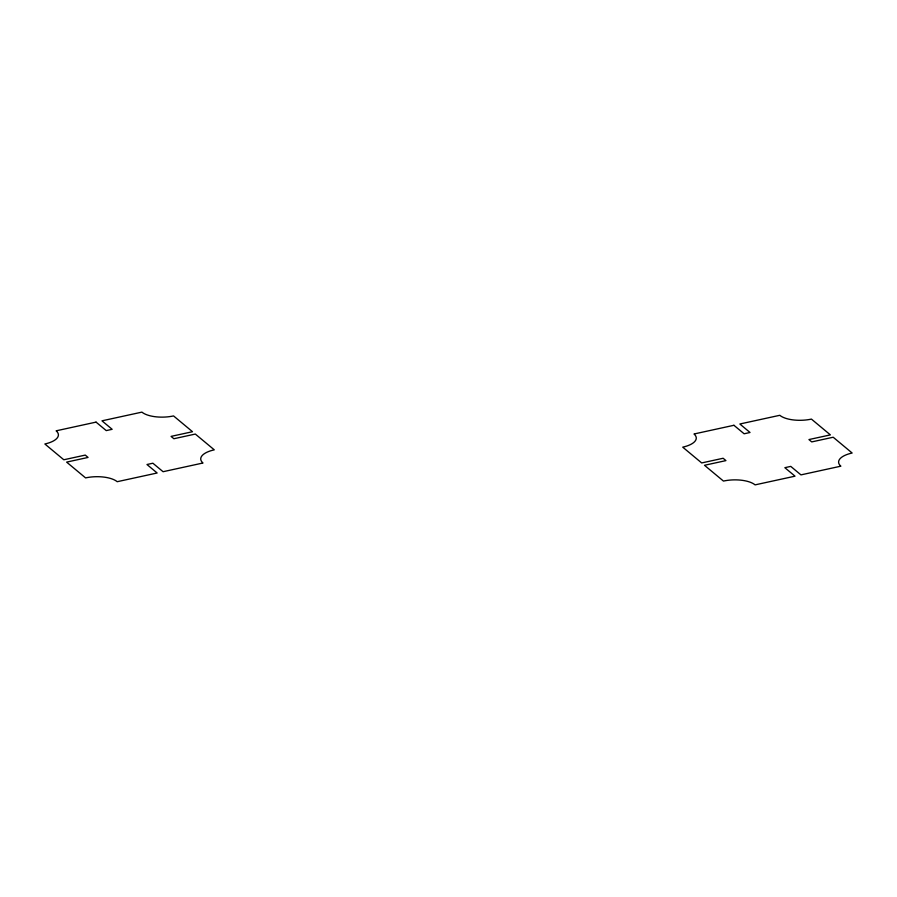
<?xml version="1.0" encoding="UTF-8"?>
<svg xmlns="http://www.w3.org/2000/svg" width="897" height="897" viewBox="0 0 897 897"><rect width="100%" height="100%" fill="white"/><g stroke="black" fill="none" stroke-linecap="round" stroke-linejoin="round"><path stroke-width="1.35" d="M96.057 422.117L56.119 430.829A23.748 9.665 -1.7 0 1 44.85 443.981L63.81 459.769L85.26 455.093L88.074 457.436L66.613 462.112L85.574 477.899A23.748 9.665 -1.7 0 1 117.204 481.7L157.154 472.999L146.962 464.511L152.882 463.222L163.075 471.71L203.014 462.998A23.748 9.665 -1.7 0 1 214.282 449.846L195.322 434.058L173.872 438.734L171.058 436.391L192.507 431.715L173.558 415.928A23.748 9.665 -1.7 0 1 141.917 412.127L101.978 420.828L112.159 429.315L106.238 430.605L96.057 422.117M733.925 425.29L693.986 434.002A23.748 9.665 -1.7 0 1 682.718 447.155L701.678 462.942L723.128 458.266L725.942 460.61L704.493 465.285L723.442 481.072A23.748 9.665 -1.7 0 1 755.083 484.873L795.022 476.172L784.841 467.685L790.762 466.395L800.943 474.883L840.881 466.171A23.748 9.665 -1.7 0 1 852.15 453.019L833.19 437.231L811.74 441.907L808.926 439.564L830.387 434.888L811.426 419.101A23.748 9.665 -1.7 0 1 779.796 415.3L739.846 424.001L750.038 432.489L744.118 433.778L733.925 425.29"/></g></svg>
